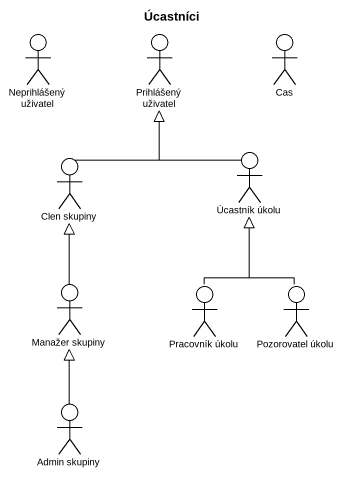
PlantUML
@startuml
title Úcastníci
actor "Neprihlášený uživatel" as Neprihlášený_uživatel
actor "Prihlášený uživatel" as Prihlášený_uživatel
actor Cas
actor "Úcastník úkolu" as Úcastník_úkolu
actor "Clen skupiny" as Clen_skupiny
actor "Manažer skupiny" as Manažer_skupiny
actor "Pracovník úkolu" as Pracovník_úkolu
actor "Pozorovatel úkolu" as Pozorovatel_úkolu
actor "Admin skupiny" as Admin_skupiny
Úcastník_úkolu -up-|> Prihlášený_uživatel
Clen_skupiny -up-|> Prihlášený_uživatel
Manažer_skupiny -up-|> Clen_skupiny
Pracovník_úkolu -up-|> Úcastník_úkolu
Pozorovatel_úkolu -up-|> Úcastník_úkolu
Admin_skupiny -up-|> Manažer_skupiny
@enduml
